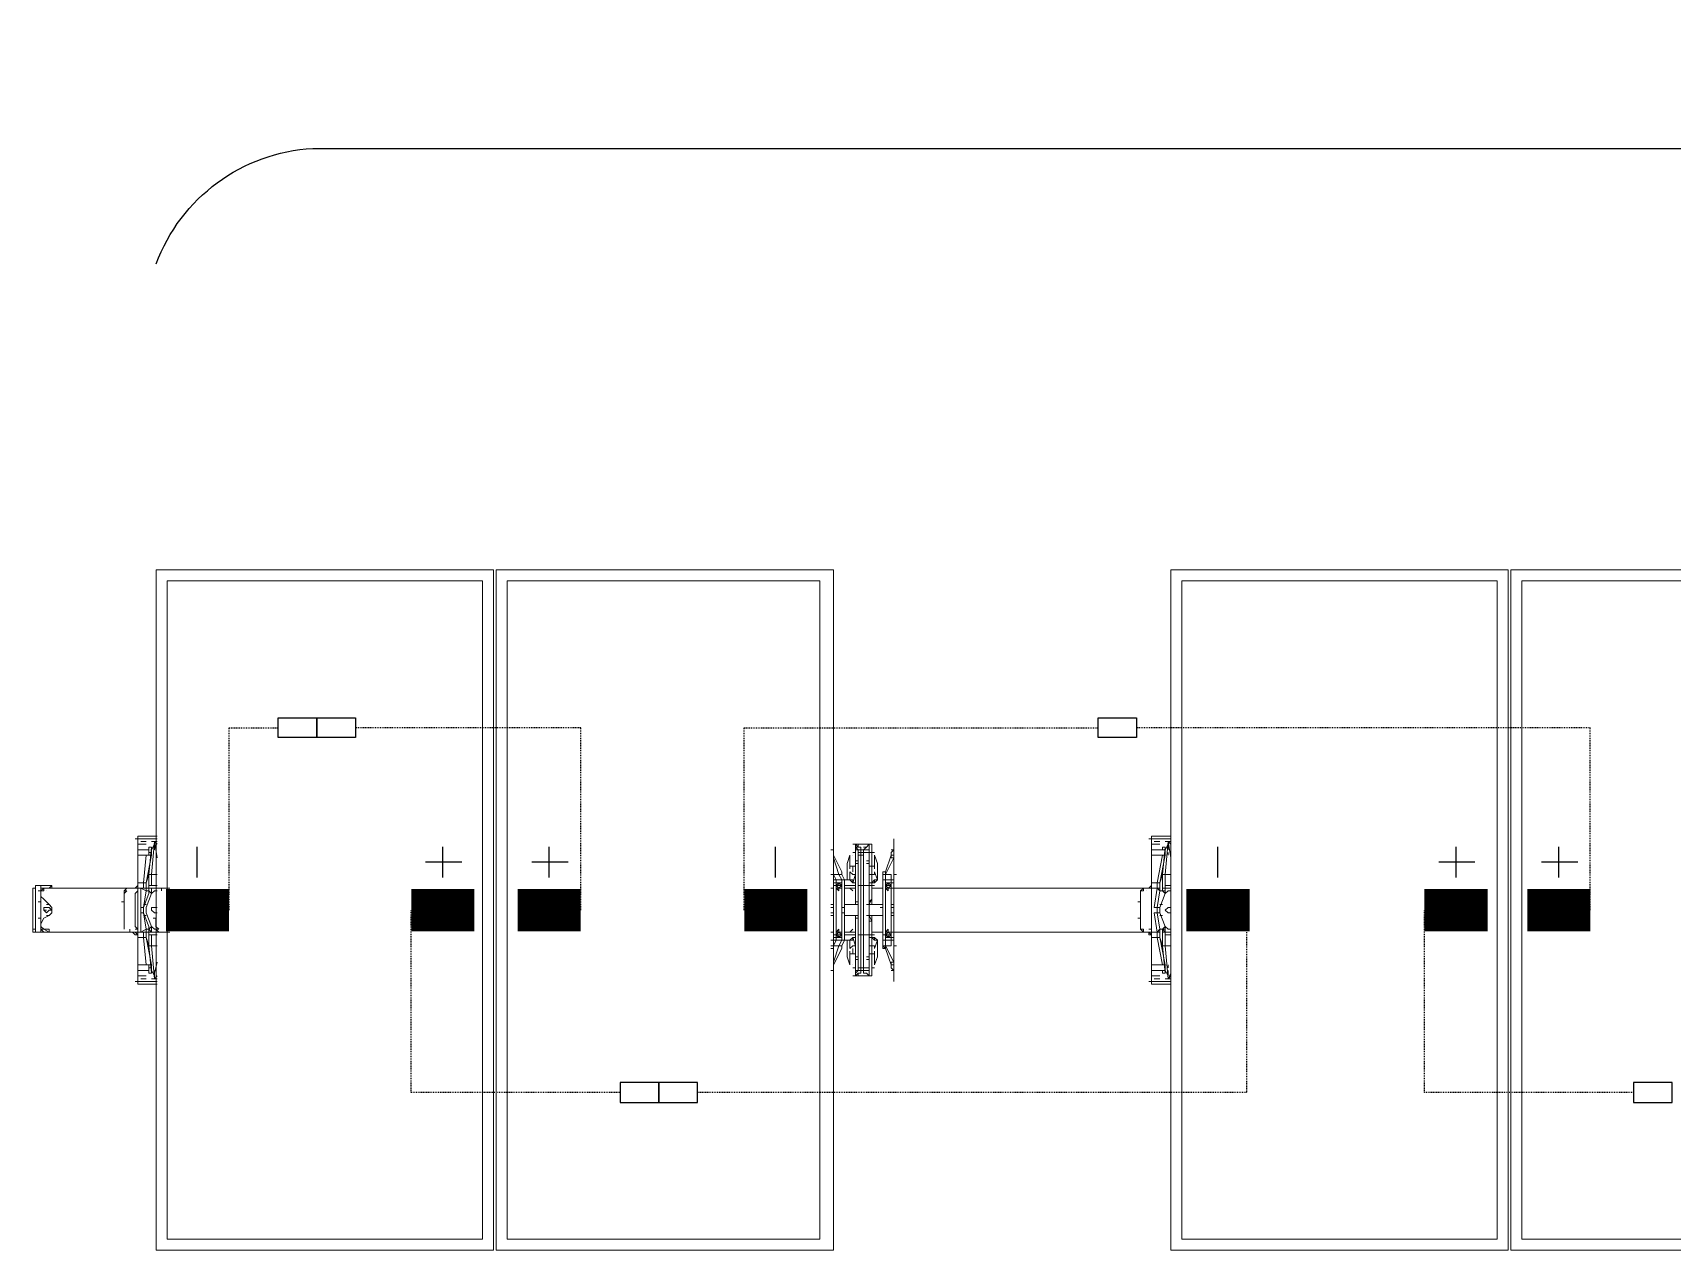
# Model space of a CAD drawing. Header units: feet. Extents: x -9903 to 12307, y -41 to 4121.
# Drawn here: x 4397.1 to 4590.7, y 2549.6 to 2693.3 of the extents above; entities that cross this region are included whole.
import ezdxf

# ---------------------------------------------------------------- set-up
doc = ezdxf.new("R2010")
doc.units = ezdxf.units.FT
doc.header["$MEASUREMENT"] = 0
doc.linetypes.add('HIDDEN', pattern=[0.375, 0.25, -0.125])
for name, color, linetype in [('E-HARN-COMP', 8, 'Continuous'), ('E-TRNK-CABL-NEG', 6, 'HIDDEN'), ('E-TRUNK-CABLE-POS', 6, 'HIDDEN'), ('G-ANNO-TEXT', 1, 'Continuous'), ('Polarity-Text', 7, 'Continuous')]:
    doc.layers.add(name, color=color, linetype=linetype)

# ---------------------------------------------------------------- blocks, each defined once
blk = doc.blocks.new('A$Ccdbb2b2c')
at = {"lineweight": 5}
for points in [[(11.99785, 0.41332), (12.20284, 0.41332), (12.20284, 0), (12.40783, 0), (12.40783, 0.41332), (12.20284, 0.41332), (12.20284, 0), (11.99785, 0)], [(12.61449, 0.41332), (12.61449, 0), (12.4095, 0), (12.4095, 0.41332)], [(13.02447, 0.41332), (13.02447, 0), (12.81948, 0), (12.81948, 0.41332)], [(13.23113, 0.41332), (13.23113, 0), (13.02614, 0), (13.02614, 0.41332)], [(12.40116, 0.40665), (12.21117, 0.40665), (12.21117, 0.00667), (12.40116, 0.00667)], [(12.41616, 0.40665), (12.41616, 0.00667), (12.60782, 0.00667), (12.60782, 0.40665)], [(12.82781, 0.40665), (12.82781, 0.00667), (13.0178, 0.00667), (13.0178, 0.40665)], [(13.0328, 0.40665), (13.0328, 0.00667), (13.22446, 0.00667), (13.22446, 0.40665)], [(12.78781, 0.22832), (12.78281, 0.23832), (12.78448, 0.23832), (12.78448, 0.23999), (12.78781, 0.22999)], [(12.79615, 0.23499), (12.79615, 0.24332)], [(12.80115, 0.24332), (12.79948, 0.24332)], [(12.80615, 0.24166), (12.80781, 0.24166)], [(12.80781, 0.22999), (12.80781, 0.23332), (12.80615, 0.23332), (12.80615, 0.24166), (12.80781, 0.24166), (12.80615, 0.24166), (12.80615, 0.23332), (12.80948, 0.23332), (12.80948, 0.23999), (12.80948, 0.23332), (12.80615, 0.23332), (12.80781, 0.23332)], [(12.80948, 0.23999), (12.81115, 0.23499), (12.81115, 0.22499), (12.80948, 0.22499), (12.80948, 0.22666), (12.80948, 0.22499), (12.81115, 0.22499), (12.81115, 0.23499)], [(12.82114, 0.24332), (12.81948, 0.24332)], [(12.78281, 0.22832), (12.78115, 0.22832), (12.78281, 0.22832), (12.78281, 0.22999)], [(12.78781, 0.22499), (12.78948, 0.22499), (12.78948, 0.22832), (12.78948, 0.22999), (12.78781, 0.22999), (12.78948, 0.22999), (12.78948, 0.22832), (12.78781, 0.22832), (12.78781, 0.22499), (12.78448, 0.22499), (12.78448, 0.22832), (12.78781, 0.22832), (12.78448, 0.22832), (12.78448, 0.22499), (12.78281, 0.22499), (12.78281, 0.22332), (12.78281, 0.18999), (12.78448, 0.18999), (12.78448, 0.18833), (12.78448, 0.18499), (12.78781, 0.18499), (12.78281, 0.17499), (12.78448, 0.17499), (12.78448, 0.17333), (12.78781, 0.18333), (12.78781, 0.18499), (12.78448, 0.18499), (12.78448, 0.18833), (12.78281, 0.18833), (12.78281, 0.18666), (12.78281, 0.18833), (12.78781, 0.18833), (12.78781, 0.18499), (12.78281, 0.17499), (12.78448, 0.17499), (12.78448, 0.17333), (12.78781, 0.18333), (12.78781, 0.18499), (12.78781, 0.18833), (12.78448, 0.18833), (12.78448, 0.18999), (12.78281, 0.18999), (12.78281, 0.18833), (12.78281, 0.18999), (12.78281, 0.22332), (12.78448, 0.22332), (12.78448, 0.22166), (12.78615, 0.22166), (12.78781, 0.22166), (12.78615, 0.22166), (12.78781, 0.22166), (12.78615, 0.22166), (12.78781, 0.22166), (12.78615, 0.22166), (12.78781, 0.22166), (12.78615, 0.22166), (12.78615, 0.22332), (12.78781, 0.22166), (12.78781, 0.21999), (12.78781, 0.19333), (12.78781, 0.19166), (12.78615, 0.19166), (12.78781, 0.19166), (12.78781, 0.18833), (12.78948, 0.18833), (12.78948, 0.22499)], [(12.79615, 0.22832), (12.79615, 0.22332), (12.79781, 0.22332), (12.79615, 0.22332), (12.79448, 0.22499), (12.79615, 0.22332), (12.79615, 0.22499), (12.79615, 0.22332), (12.79448, 0.22332), (12.79448, 0.22499), (12.79281, 0.22499), (12.79448, 0.22332), (12.79281, 0.22499), (12.79281, 0.23499), (12.79281, 0.22499), (12.79448, 0.22332), (12.79281, 0.22499), (12.79448, 0.22999), (12.79448, 0.22832), (12.79615, 0.22832), (12.79781, 0.22832), (12.79615, 0.22832), (12.79448, 0.22832), (12.79448, 0.22999), (12.79281, 0.22499), (12.79448, 0.22499), (12.79448, 0.22332), (12.79615, 0.22332)], [(12.79448, 0.23332), (12.79448, 0.23166)], [(12.79948, 0.23499), (12.79781, 0.23499)], [(12.80948, 0.22999), (12.80948, 0.22499), (12.80781, 0.22499), (12.80781, 0.22332), (12.80615, 0.22832), (12.80781, 0.22832)], [(12.80781, 0.22832), (12.80615, 0.22832), (12.80781, 0.22332), (12.80781, 0.22499), (12.80948, 0.22499), (12.80948, 0.22999), (12.80781, 0.22832), (12.80615, 0.22832)], [(12.80948, 0.23166), (12.80948, 0.23332)], [(12.81115, 0.22499), (12.81115, 0.23499)], [(12.82114, 0.22832), (12.81948, 0.22832), (12.81948, 0.22999), (12.81948, 0.22832)], [(12.62615, 0.21999), (12.62949, 0.21999), (12.62782, 0.21999), (12.62615, 0.22166), (12.62782, 0.21999)], [(12.63115, 0.21999), (12.62782, 0.21999), (12.62949, 0.21999)], [(12.78615, 0.22332), (12.78448, 0.22166), (12.78615, 0.21999), (12.78781, 0.22166)], [(12.78615, 0.22332), (12.78448, 0.22332), (12.78448, 0.22166), (12.78448, 0.21999), (12.78615, 0.21999), (12.78781, 0.21999), (12.78781, 0.22166), (12.78781, 0.22332)], [(12.78615, 0.22332), (12.78448, 0.22166), (12.78615, 0.21999), (12.78781, 0.22166)], [(12.78615, 0.22332), (12.78448, 0.22332), (12.78448, 0.22166), (12.78448, 0.21999), (12.78615, 0.21999), (12.78781, 0.21999), (12.78781, 0.22166), (12.78781, 0.22332)], [(12.78615, 0.21999), (12.78448, 0.21999), (12.78448, 0.22166), (12.78448, 0.21999), (12.78615, 0.21999), (12.78615, 0.21832), (12.78781, 0.21999), (12.78615, 0.21832)], [(12.78781, 0.22166), (12.78615, 0.22166)], [(12.79615, 0.21999), (12.78948, 0.21999)], [(12.79615, 0.22166), (12.79448, 0.22166)], [(12.79615, 0.22166), (12.79448, 0.22166)], [(12.80615, 0.22332), (12.80781, 0.22332), (12.80948, 0.22499), (12.80781, 0.22332)], [(12.80948, 0.22166), (12.80781, 0.22166), (12.80615, 0.22166), (12.81281, 0.22166)], [(12.80948, 0.22166), (12.80781, 0.22166), (12.80615, 0.22166), (12.81281, 0.22166)], [(12.81281, 0.21999), (12.80615, 0.21999)], [(12.80948, 0.22499), (12.80781, 0.22332), (12.80781, 0.22499), (12.80781, 0.22332), (12.80948, 0.22499), (12.80781, 0.22332)], [(12.80781, 0.21832), (12.80948, 0.21999)], [(12.81615, 0.22332), (12.81448, 0.22166), (12.81615, 0.21999), (12.81781, 0.22166)], [(12.81615, 0.22332), (12.81448, 0.22166), (12.81615, 0.21999), (12.81781, 0.22166)], [(12.81615, 0.21999), (12.81781, 0.21999), (12.81781, 0.22166), (12.81781, 0.22332), (12.81615, 0.22332), (12.81448, 0.22332), (12.81448, 0.22166), (12.81448, 0.21999)], [(12.81448, 0.21999), (12.81448, 0.19333)], [(12.81781, 0.22332), (12.81781, 0.22166), (12.81781, 0.21999), (12.81615, 0.21832), (12.81615, 0.21999), (12.81615, 0.21832), (12.81781, 0.21999), (12.81781, 0.19333), (12.81781, 0.19166), (12.81615, 0.18999), (12.81615, 0.19166), (12.81781, 0.19166), (12.81781, 0.18999), (12.81948, 0.18999), (12.81948, 0.22332)], [(12.81781, 0.22166), (12.81615, 0.22166)], [(12.81781, 0.22166), (12.81615, 0.22166)], [(12.81948, 0.22332), (12.81948, 0.22499)], [(12.82114, 0.21999), (12.81948, 0.21999)], [(13.23887, 0.22332), (13.2372, 0.22332), (13.2372, 0.21999), (13.23887, 0.21999)], [(13.30113, 0.21832), (13.29946, 0.21832), (13.29946, 0.21999), (13.29946, 0.21832)], [(12.62115, 0.21832), (12.61949, 0.21832)], [(12.78448, 0.20999), (12.78281, 0.20999)], [(12.79948, 0.20999), (12.79781, 0.20999), (12.79781, 0.21166), (12.79781, 0.20999), (12.79948, 0.20999), (12.79781, 0.20999), (12.79948, 0.20999), (12.79781, 0.20999), (12.79948, 0.20999), (12.79781, 0.20999), (12.79948, 0.20999), (12.79781, 0.20999), (12.79948, 0.20999), (12.79781, 0.20999)], [(12.80615, 0.20999), (12.80448, 0.20999)], [(12.80781, 0.20999), (12.80615, 0.20999)], [(12.80781, 0.20999), (12.80615, 0.20999)], [(12.82114, 0.20999), (12.81948, 0.20999)], [(13.2372, 0.21832), (13.23553, 0.21832)], [(12.62449, 0.20499), (12.62282, 0.19333), (12.62115, 0.19499), (12.62282, 0.20499)], [(12.78448, 0.20832), (12.78281, 0.20832)], [(12.78448, 0.20499), (12.78281, 0.20499)], [(12.78448, 0.20333), (12.78281, 0.20333)], [(12.79615, 0.19999), (12.79781, 0.19999), (12.79781, 0.20166), (12.79781, 0.19999), (12.79615, 0.19999), (12.79781, 0.20333), (12.78948, 0.20333), (12.79781, 0.20333)], [(12.79615, 0.19999), (12.79615, 0.20333), (12.79781, 0.20333), (12.79615, 0.20333), (12.79615, 0.19999), (12.79615, 0.17833), (12.79615, 0.16999), (12.79615, 0.17833)], [(12.79948, 0.20333), (12.79781, 0.20333), (12.79948, 0.20333), (12.79781, 0.20333), (12.79948, 0.20333), (12.79781, 0.20333), (12.79948, 0.20333), (12.79781, 0.20333), (12.79781, 0.17666), (12.79948, 0.17666), (12.79781, 0.17666), (12.79781, 0.20166), (12.79781, 0.20333)], [(12.79948, 0.20333), (12.79781, 0.20333)], [(12.79948, 0.20333), (12.79781, 0.20333)], [(12.80615, 0.19999), (12.80615, 0.20333)], [(12.82114, 0.20832), (12.81948, 0.20832)], [(12.82114, 0.20499), (12.81948, 0.20499)], [(12.82114, 0.20333), (12.81948, 0.20333)], [(13.24053, 0.20499), (13.24053, 0.19333), (13.2372, 0.19499), (13.23887, 0.20499)], [(13.29946, 0.20666), (13.29946, 0.20832), (13.29613, 0.20832), (13.29446, 0.20666), (13.29613, 0.20666), (13.29779, 0.20499)], [(13.29946, 0.20666), (13.29779, 0.20666)], [(12.62949, 0.19333), (12.62615, 0.19333), (12.62782, 0.19333), (12.62949, 0.19333), (12.62782, 0.19333)], [(12.78615, 0.19333), (12.78448, 0.19333), (12.78448, 0.19166), (12.78448, 0.18999), (12.78615, 0.18999), (12.78781, 0.18999), (12.78781, 0.19166), (12.78781, 0.19333)], [(12.78615, 0.19333), (12.78448, 0.19166), (12.78615, 0.18999), (12.78781, 0.19166)], [(12.78615, 0.19333), (12.78448, 0.19166), (12.78615, 0.18999), (12.78781, 0.19166)], [(12.78615, 0.19333), (12.78448, 0.19333), (12.78448, 0.19166), (12.78448, 0.18999), (12.78615, 0.18999), (12.78781, 0.18999), (12.78781, 0.19166), (12.78781, 0.19333)], [(12.78781, 0.19166), (12.78615, 0.19166)], [(12.78781, 0.19166), (12.78615, 0.19166)], [(12.78948, 0.19333), (12.79615, 0.19333)], [(12.79448, 0.18333), (12.79281, 0.18833), (12.79448, 0.18833), (12.79448, 0.18999), (12.79615, 0.18999), (12.79615, 0.18499), (12.79448, 0.18499)], [(12.79781, 0.18499), (12.79615, 0.18499), (12.79615, 0.18999), (12.79448, 0.18999), (12.79448, 0.18833), (12.79281, 0.18833), (12.79448, 0.18333), (12.79448, 0.18499), (12.79615, 0.18499)], [(12.79615, 0.19166), (12.79448, 0.19166)], [(12.79448, 0.18833), (12.79615, 0.18999), (12.79615, 0.18833), (12.79615, 0.18999)], [(12.79781, 0.19166), (12.79615, 0.19166)], [(12.79781, 0.18999), (12.79615, 0.18999)], [(12.80115, 0.17166), (12.80115, 0.19166), (12.79781, 0.19166), (12.79781, 0.17166)], [(12.80615, 0.19333), (12.81281, 0.19333)], [(12.80948, 0.19166), (12.81281, 0.19166), (12.80615, 0.19166), (12.80781, 0.19166)], [(12.80615, 0.19166), (12.80781, 0.19166), (12.80948, 0.19166), (12.81281, 0.19166)], [(12.80948, 0.18333), (12.80781, 0.18499), (12.80615, 0.18499), (12.80781, 0.18999), (12.80615, 0.18999), (12.80781, 0.18999), (12.80615, 0.18499), (12.80781, 0.18499), (12.80615, 0.18499), (12.80781, 0.18499), (12.80948, 0.18333), (12.80948, 0.18833), (12.80781, 0.18833), (12.80781, 0.18999), (12.80948, 0.18833), (12.80781, 0.18999), (12.80781, 0.18833), (12.80948, 0.18833), (12.80781, 0.18999), (12.80948, 0.18833), (12.80781, 0.18999), (12.80948, 0.18833)], [(12.80948, 0.19333), (12.80781, 0.19499)], [(12.80948, 0.19166), (12.80781, 0.19166)], [(12.80781, 0.18833), (12.80781, 0.18999)], [(12.81615, 0.19333), (12.81615, 0.19499), (12.81781, 0.19333), (12.81615, 0.19499), (12.81615, 0.19333), (12.81448, 0.19333), (12.81448, 0.19166), (12.81448, 0.19333)], [(12.81615, 0.19333), (12.81448, 0.19166), (12.81615, 0.18999), (12.81781, 0.19166)], [(12.81615, 0.18999), (12.81781, 0.18999), (12.81781, 0.19166), (12.81781, 0.19333), (12.81615, 0.19333), (12.81448, 0.19333), (12.81448, 0.19166), (12.81448, 0.18999)], [(12.81615, 0.18999), (12.81781, 0.18999), (12.81781, 0.19166), (12.81781, 0.19333), (12.81615, 0.19333), (12.81448, 0.19333), (12.81448, 0.19166), (12.81448, 0.18999)], [(12.81615, 0.19333), (12.81448, 0.19166), (12.81615, 0.18999), (12.81781, 0.19166)], [(12.81781, 0.19166), (12.81615, 0.19166)], [(12.82114, 0.19333), (12.81948, 0.19333)], [(12.81948, 0.18833), (12.81948, 0.18999), (12.81948, 0.18833), (12.82114, 0.18833)], [(12.78115, 0.18499), (12.78281, 0.18499), (12.78281, 0.18333), (12.78281, 0.18499)], [(12.79448, 0.18166), (12.79448, 0.17999), (12.79448, 0.17333), (12.79281, 0.17833), (12.79281, 0.18833), (12.79281, 0.18666), (12.79281, 0.18833), (12.79281, 0.17833), (12.79448, 0.17333), (12.79448, 0.17999), (12.79615, 0.17999), (12.79615, 0.18333), (12.79615, 0.17999), (12.79615, 0.17166), (12.79448, 0.17166), (12.79615, 0.17166), (12.79615, 0.17999), (12.79448, 0.17999)], [(12.79781, 0.17999), (12.79615, 0.17999)], [(12.80948, 0.17333), (12.81115, 0.17833), (12.81115, 0.18833), (12.81281, 0.18833), (12.81115, 0.18833), (12.81115, 0.17833), (12.80948, 0.17333), (12.80948, 0.17999), (12.80615, 0.17999), (12.80781, 0.17999), (12.80781, 0.18333), (12.80781, 0.17999), (12.80615, 0.17999), (12.80948, 0.17999), (12.80948, 0.18166), (12.80948, 0.17999)], [(12.80615, 0.17999), (12.80615, 0.17166), (12.80781, 0.17166), (12.80615, 0.17166)], [(12.80948, 0.18666), (12.80948, 0.18833), (12.81115, 0.18833), (12.81115, 0.17833), (12.81115, 0.18833), (12.80948, 0.18833)], [(12.79615, 0.16999), (12.79615, 0.17833)], [(12.79781, 0.16833), (12.79781, 0.16666), (12.79615, 0.16666), (12.79615, 0.16833), (12.79615, 0.16999), (12.79615, 0.16833), (12.79615, 0.16666), (12.79781, 0.16666), (12.79781, 0.16833), (12.79781, 0.17166)], [(12.79948, 0.17833), (12.79781, 0.17833)], [(12.80615, 0.16999), (12.80448, 0.16999)], [(12.80115, 0.16833), (12.79948, 0.16833)], [(12.80115, 0.16833), (12.79948, 0.16833)], [(12.80281, 0.16833), (12.80448, 0.16833)]]:
    blk.add_lwpolyline(points, close=True, dxfattribs=at)
for points in [[(12.61449, 0.24999), (12.62615, 0.24999), (12.62615, 0.25166), (12.61449, 0.25166)], [(12.61949, 0.24332), (12.61782, 0.24332), (12.61782, 0.24166), (12.61782, 0.24499), (12.61949, 0.24499), (12.61949, 0.24332), (12.62615, 0.24332), (12.62615, 0.24999), (12.62782, 0.24999)], [(12.78281, 0.24999), (12.78281, 0.24332), (12.78448, 0.24332), (12.78281, 0.24332), (12.78448, 0.24166), (12.78448, 0.23999), (12.78281, 0.23999), (12.78448, 0.23999), (12.78448, 0.24166), (12.78281, 0.24332), (12.78281, 0.24999), (12.78281, 0.16333), (12.78281, 0.16999), (12.78448, 0.17166), (12.78448, 0.17333), (12.78281, 0.17333), (12.78448, 0.17333), (12.78448, 0.17166), (12.78281, 0.16999), (12.78448, 0.16999), (12.78281, 0.16999), (12.78281, 0.16333)], [(12.81781, 0.22166), (12.81781, 0.22332), (12.81781, 0.22499), (12.81448, 0.22499), (12.81615, 0.22832), (12.81948, 0.22832), (12.81781, 0.22499), (12.81948, 0.22499), (12.81948, 0.22666), (12.81948, 0.22499), (12.81781, 0.22499), (12.81948, 0.22832), (12.81615, 0.22832), (12.81948, 0.23832), (12.81948, 0.23999), (12.81948, 0.24166), (12.81948, 0.24332), (12.81948, 0.24999), (12.81948, 0.24166), (12.81948, 0.23999), (12.81448, 0.22999), (12.81448, 0.22832), (12.81615, 0.22832), (12.81448, 0.22832), (12.81448, 0.22999), (12.81948, 0.23999), (12.81948, 0.23832), (12.81615, 0.22832), (12.81448, 0.22832), (12.81448, 0.22999), (12.81448, 0.22832), (12.81281, 0.22499), (12.81448, 0.22499), (12.81448, 0.22166), (12.81448, 0.22499), (12.81281, 0.22499), (12.81281, 0.18833), (12.81448, 0.18833), (12.81281, 0.18833), (12.81448, 0.18499), (12.81281, 0.18833), (12.81448, 0.18833), (12.81281, 0.18833), (12.81281, 0.22499), (12.81115, 0.22499), (12.81281, 0.22499), (12.81448, 0.22499), (12.81281, 0.22499), (12.81448, 0.22832), (12.81615, 0.22832), (12.81448, 0.22499), (12.81781, 0.22499), (12.81781, 0.22332), (12.81948, 0.22332), (12.81948, 0.18999), (12.81781, 0.18999), (12.81781, 0.18833), (12.81948, 0.18833), (12.81948, 0.18666), (12.81948, 0.18833), (12.81781, 0.18833), (12.81781, 0.18999), (12.81781, 0.19166), (12.81948, 0.19166), (12.81781, 0.19166), (12.81781, 0.19333), (12.81781, 0.21999), (12.81781, 0.22166), (12.81948, 0.22166)], [(12.81948, 0.16333), (12.81948, 0.16999), (12.82114, 0.16999), (12.81948, 0.16999), (12.81948, 0.17166), (12.81948, 0.17333), (12.81948, 0.17499), (12.81615, 0.18499), (12.81948, 0.18499), (12.81781, 0.18833), (12.81448, 0.18833), (12.81615, 0.18499), (12.81448, 0.18499), (12.81448, 0.18333), (12.81948, 0.17333), (12.81448, 0.18333), (12.81448, 0.18499), (12.81615, 0.18499), (12.81448, 0.18499), (12.81448, 0.18333), (12.81448, 0.18499), (12.81615, 0.18499), (12.81448, 0.18833), (12.81781, 0.18833), (12.81948, 0.18499), (12.81615, 0.18499), (12.81948, 0.17499), (12.81948, 0.17333), (12.81948, 0.17166), (12.81948, 0.16999), (12.81948, 0.16333), (12.81948, 0.24999)], [(13.23053, 0.24999), (13.2422, 0.24999), (13.2422, 0.25166), (13.23053, 0.25166)], [(13.23553, 0.23999), (13.23553, 0.24332), (13.23553, 0.24166), (13.23387, 0.24166), (13.23387, 0.24499), (13.23553, 0.24499), (13.23553, 0.24332), (13.2422, 0.24332), (13.2422, 0.24999), (13.24387, 0.24999)], [(12.61449, 0.24666), (12.61615, 0.24832), (12.61782, 0.24832)], [(12.61449, 0.24832), (12.61615, 0.24832), (12.61782, 0.22832), (12.61949, 0.22832), (12.61782, 0.24499)], [(12.61449, 0.23832), (12.61615, 0.24832)], [(12.62615, 0.24332), (12.62615, 0.23999), (12.61949, 0.23999), (12.61782, 0.23999), (12.61782, 0.24332), (12.61615, 0.24666), (12.61615, 0.24332)], [(12.61615, 0.23999), (12.61615, 0.24166)], [(12.61782, 0.23999), (12.62115, 0.22332), (12.62282, 0.22332), (12.61949, 0.23999)], [(12.62615, 0.23999), (12.62615, 0.22332), (12.62282, 0.22332), (12.62282, 0.21999), (12.62115, 0.21999), (12.62115, 0.22332), (12.62282, 0.22332), (12.62115, 0.22332), (12.61949, 0.22832), (12.61949, 0.21832), (12.62115, 0.21832), (12.62282, 0.20832), (12.62115, 0.20832), (12.62115, 0.20499), (12.62282, 0.20499), (12.62282, 0.20832), (12.62449, 0.20832), (12.62282, 0.21999)], [(12.62449, 0.24832), (12.62115, 0.24832)], [(12.62282, 0.24666), (12.62115, 0.24666), (12.62449, 0.24666), (12.62615, 0.24666)], [(12.78281, 0.23832), (12.78448, 0.23832), (12.78448, 0.23999), (12.78781, 0.22999), (12.78781, 0.22832), (12.78781, 0.22499), (12.78448, 0.22499), (12.78281, 0.22499), (12.78281, 0.22666), (12.78281, 0.22499), (12.78281, 0.22332), (12.78448, 0.22332), (12.78448, 0.22499), (12.78448, 0.22332)], [(12.78448, 0.24332), (12.78448, 0.24332)], [(12.78448, 0.24332), (12.78448, 0.24332)], [(12.78448, 0.23999), (12.78448, 0.23999)], [(12.78448, 0.23999), (12.78448, 0.23999)], [(12.79781, 0.20999), (12.79615, 0.20999), (12.79781, 0.20999), (12.79948, 0.20999), (12.79781, 0.20999), (12.79615, 0.20999), (12.79615, 0.21332), (12.79781, 0.20999), (12.78948, 0.20999), (12.79781, 0.20999), (12.79615, 0.21332), (12.79615, 0.23499), (12.79615, 0.24332), (12.79615, 0.23499), (12.79615, 0.21332), (12.79781, 0.21166), (12.79781, 0.23666), (12.79948, 0.23666), (12.79781, 0.23666), (12.79781, 0.21166), (12.79615, 0.21332), (12.79615, 0.20999)], [(12.79781, 0.24332), (12.79948, 0.24332), (12.80115, 0.24332), (12.79948, 0.24332), (12.79781, 0.24332), (12.79948, 0.24332), (12.79781, 0.24332), (12.79948, 0.24332), (12.79781, 0.24332), (12.79781, 0.24166), (12.79615, 0.24166), (12.79448, 0.24166), (12.79615, 0.24166), (12.79615, 0.23332), (12.79448, 0.23332), (12.79448, 0.23999), (12.79281, 0.23499), (12.79281, 0.22499), (12.79281, 0.22666), (12.79281, 0.22499), (12.79281, 0.23499), (12.79448, 0.23999), (12.79448, 0.23332), (12.79615, 0.23332), (12.79781, 0.23332), (12.79615, 0.23332), (12.79615, 0.22999), (12.79615, 0.23332), (12.79615, 0.24166), (12.79781, 0.24166), (12.79781, 0.24499), (12.79781, 0.24666), (12.79615, 0.24666), (12.79615, 0.24499), (12.79615, 0.24332), (12.79615, 0.24499), (12.79615, 0.24666), (12.79781, 0.24666), (12.79781, 0.24499), (12.79781, 0.24332), (12.79781, 0.24499), (12.79781, 0.24666), (12.80448, 0.24666), (12.80448, 0.24499), (12.80281, 0.24499), (12.80448, 0.24499), (12.80281, 0.24499), (12.80281, 0.24332), (12.80448, 0.24332), (12.80615, 0.24332), (12.80448, 0.24332), (12.80615, 0.24332), (12.80615, 0.23499), (12.80615, 0.21332), (12.80615, 0.20999), (12.80615, 0.21332), (12.80615, 0.21166), (12.80448, 0.21166), (12.80448, 0.20999), (12.81281, 0.20999), (12.80448, 0.20999), (12.80615, 0.20999), (12.80781, 0.20999), (12.80615, 0.20999), (12.80615, 0.21332), (12.80615, 0.21166), (12.80448, 0.21166), (12.80448, 0.23666), (12.80615, 0.23666), (12.80448, 0.23666), (12.80448, 0.20999), (12.80615, 0.20999), (12.80781, 0.20999), (12.80615, 0.20999), (12.80781, 0.20999), (12.80615, 0.20999), (12.80615, 0.21332), (12.80615, 0.23499), (12.80448, 0.23499), (12.80615, 0.23499), (12.80615, 0.24332), (12.80448, 0.24332), (12.80281, 0.24332), (12.80115, 0.24332), (12.79948, 0.24499), (12.80115, 0.24499), (12.79948, 0.24499), (12.80115, 0.24332), (12.80115, 0.24166), (12.80281, 0.24166), (12.80281, 0.22166), (12.80115, 0.22166), (12.80115, 0.19166), (12.80281, 0.19166), (12.80115, 0.19166), (12.79781, 0.19166), (12.79781, 0.22166), (12.79615, 0.22166), (12.79781, 0.22166), (12.79615, 0.22166), (12.79781, 0.22166), (12.79615, 0.22166), (12.79781, 0.22166), (12.79781, 0.24166), (12.80115, 0.24166), (12.80115, 0.22166)], [(12.80615, 0.24332), (12.80448, 0.24332), (12.80615, 0.24332), (12.80615, 0.24499), (12.80448, 0.24499), (12.80615, 0.24666), (12.80448, 0.24666), (12.79781, 0.24666), (12.79948, 0.24666)], [(12.80615, 0.24332), (12.80615, 0.24499), (12.80615, 0.24332), (12.80448, 0.24332), (12.80281, 0.24332), (12.80281, 0.24166), (12.80281, 0.22166), (12.80115, 0.22166), (12.80115, 0.23999), (12.80115, 0.24332), (12.80281, 0.24332), (12.80448, 0.24332), (12.80281, 0.24332), (12.80115, 0.24332), (12.80281, 0.24332), (12.80448, 0.24332), (12.80615, 0.24332), (12.80448, 0.24332), (12.80615, 0.24332), (12.80615, 0.23499), (12.80615, 0.24332), (12.80615, 0.24499), (12.80615, 0.24666), (12.80448, 0.24499), (12.80281, 0.24499), (12.80281, 0.24166), (12.80115, 0.24166), (12.80115, 0.24332), (12.79948, 0.24499), (12.80115, 0.24499), (12.79948, 0.24499), (12.79781, 0.24666), (12.79948, 0.24666), (12.79781, 0.24666), (12.79948, 0.24666), (12.79781, 0.24666), (12.79948, 0.24499), (12.80115, 0.24332), (12.80281, 0.24332), (12.80115, 0.24332), (12.80281, 0.24332), (12.80281, 0.24499), (12.80448, 0.24499), (12.80281, 0.24499), (12.80448, 0.24499), (12.80448, 0.24666), (12.80615, 0.24666), (12.80448, 0.24499), (12.80615, 0.24499), (12.80448, 0.24332), (12.80448, 0.24166), (12.80448, 0.24332), (12.80615, 0.24499), (12.80615, 0.24666), (12.80781, 0.24666), (12.80615, 0.24666), (12.80448, 0.24499), (12.80281, 0.24499), (12.80281, 0.24332)], [(12.79781, 0.24666), (12.79781, 0.24666)], [(12.79781, 0.24666), (12.79781, 0.24499), (12.79781, 0.24332), (12.79948, 0.24332)], [(12.79781, 0.24666), (12.79781, 0.24666)], [(12.80115, 0.24332), (12.80115, 0.23999), (12.80281, 0.23999), (12.80115, 0.23999), (12.80115, 0.22166), (12.79781, 0.22166), (12.79781, 0.24166), (12.80115, 0.24166), (12.80115, 0.22166), (12.80281, 0.22166), (12.80448, 0.22166), (12.80448, 0.19166), (12.80448, 0.17166), (12.80281, 0.17166), (12.80281, 0.19166), (12.80281, 0.17166), (12.80448, 0.17166), (12.80448, 0.19166), (12.80281, 0.19166), (12.80281, 0.22166)], [(12.79948, 0.24499), (12.80115, 0.24499)], [(12.79948, 0.24499), (12.80115, 0.24499)], [(12.80448, 0.22166), (12.80448, 0.24166), (12.80281, 0.24166)], [(12.80448, 0.22166), (12.80448, 0.24166), (12.80281, 0.24166)], [(12.80281, 0.23999), (12.80448, 0.23999)], [(12.80281, 0.23999), (12.80448, 0.23999)], [(12.80448, 0.24666), (12.80448, 0.24666)], [(12.80448, 0.24666), (12.80448, 0.24666)], [(12.80781, 0.23999), (12.80781, 0.23999)], [(12.80781, 0.23999), (12.80781, 0.23999)], [(12.81948, 0.24332), (12.81948, 0.24332)], [(12.81948, 0.23999), (12.81948, 0.23999)], [(12.81948, 0.23999), (12.81948, 0.23999)], [(13.23053, 0.24666), (13.2322, 0.24832), (13.23387, 0.24832)], [(13.23053, 0.24832), (13.2322, 0.24832), (13.23387, 0.22832), (13.23553, 0.22832), (13.23387, 0.24499)], [(13.23053, 0.23832), (13.2322, 0.24832)], [(13.23387, 0.24332), (13.2322, 0.24666), (13.2322, 0.24332)], [(13.23387, 0.24166), (13.23387, 0.23999), (13.2372, 0.23999), (13.2422, 0.23999), (13.2422, 0.24332)], [(13.23387, 0.23999), (13.2372, 0.22332), (13.23887, 0.22332), (13.2372, 0.23999)], [(13.2422, 0.23999), (13.2422, 0.22332), (13.23887, 0.22332), (13.2372, 0.22332), (13.23553, 0.22832), (13.23553, 0.21832), (13.2372, 0.21832), (13.23887, 0.20832), (13.24053, 0.20832)], [(13.24053, 0.24832), (13.2372, 0.24832)], [(13.23887, 0.24666), (13.2372, 0.24666), (13.24053, 0.24666), (13.2422, 0.24666)], [(12.78615, 0.19166), (12.78448, 0.19166), (12.78448, 0.19333), (12.78615, 0.19333), (12.78615, 0.19499), (12.78781, 0.19333), (12.78781, 0.21999), (12.78781, 0.22166), (12.78615, 0.22332), (12.78615, 0.22166), (12.78781, 0.22166), (12.78781, 0.22499), (12.78948, 0.22499), (12.78948, 0.22832), (12.78781, 0.22832), (12.78281, 0.23832)], [(12.79448, 0.23499), (12.79448, 0.23499)], [(12.79448, 0.23499), (12.79448, 0.23499)], [(12.80948, 0.23499), (12.80948, 0.23499)], [(12.80948, 0.23499), (12.80948, 0.23499)], [(12.61449, 0.22832), (12.61782, 0.22832), (12.61782, 0.21832), (12.61949, 0.21832), (12.61782, 0.21666), (12.62115, 0.20832), (12.62115, 0.20499), (12.61782, 0.19666), (12.61949, 0.19499), (12.62115, 0.19499)], [(12.61782, 0.22166), (12.61449, 0.22166)], [(12.61449, 0.21999), (12.61782, 0.21999), (12.61949, 0.21999)], [(12.61782, 0.21999), (12.61782, 0.21666)], [(12.62115, 0.21999), (12.62115, 0.21832), (12.62282, 0.21999), (12.62615, 0.21999), (12.62615, 0.22332)], [(12.62782, 0.19499), (12.62615, 0.19499), (12.62615, 0.21832), (12.62615, 0.21999), (12.62615, 0.22166)], [(12.78448, 0.21999), (12.78448, 0.19333), (12.78281, 0.19333), (12.63282, 0.19333), (12.62782, 0.19333), (12.62949, 0.19333), (12.63115, 0.19333), (12.62949, 0.19333), (12.62782, 0.19333), (12.62615, 0.19166), (12.62782, 0.19166), (12.62782, 0.19333), (12.63115, 0.19333)], [(12.78448, 0.19333), (12.78448, 0.21999), (12.78281, 0.21999), (12.63115, 0.21999), (12.62949, 0.21999), (12.63115, 0.21999), (12.63282, 0.21832), (12.63282, 0.21666), (12.63282, 0.21832), (12.63115, 0.21832), (12.63282, 0.21832), (12.63115, 0.21832), (12.63115, 0.21999), (12.62949, 0.21999), (12.62782, 0.21999), (12.63282, 0.21999)], [(12.62949, 0.21999), (12.62782, 0.21999)], [(12.78448, 0.22332), (12.78448, 0.22166), (12.78615, 0.22166), (12.78781, 0.22166), (12.78781, 0.22499), (12.78948, 0.22499), (12.78948, 0.18833), (12.78781, 0.18833), (12.78948, 0.18833), (12.78948, 0.18499), (12.78781, 0.18333), (12.78948, 0.18333), (12.78948, 0.18499), (12.78781, 0.18499)], [(12.78615, 0.22166), (12.78781, 0.22166)], [(12.78615, 0.22166), (12.78781, 0.22166)], [(12.78615, 0.22166), (12.78781, 0.22166)], [(12.78615, 0.22166), (12.78781, 0.22166)], [(12.78615, 0.22166), (12.78781, 0.22166)], [(12.78615, 0.22166), (12.78781, 0.22166)], [(12.78781, 0.22499), (12.78781, 0.22499)], [(12.78781, 0.22499), (12.78781, 0.22499)], [(12.78948, 0.22499), (12.78948, 0.22499)], [(12.78948, 0.22499), (12.78948, 0.22499)], [(12.79781, 0.19166), (12.79781, 0.22166), (12.80115, 0.22166), (12.80115, 0.19166), (12.80115, 0.17166), (12.80115, 0.16999), (12.79948, 0.16999), (12.79781, 0.16999), (12.79948, 0.16999), (12.80115, 0.16999)], [(12.80115, 0.19166), (12.80115, 0.22166), (12.80115, 0.19166)], [(12.80281, 0.22166), (12.80281, 0.19166), (12.80448, 0.19166)], [(12.80281, 0.22166), (12.80448, 0.22166), (12.80448, 0.19166)], [(12.80781, 0.22166), (12.80948, 0.22166)], [(12.81281, 0.22499), (12.81281, 0.22499)], [(12.81281, 0.22499), (12.81281, 0.22499)], [(12.81448, 0.22499), (12.81448, 0.22499)], [(12.81448, 0.22499), (12.81448, 0.22499)], [(12.81448, 0.22166), (12.81448, 0.21999), (12.81615, 0.21999), (12.81781, 0.21999), (12.81781, 0.22166), (12.81781, 0.22332), (12.81615, 0.22332), (12.81448, 0.22332), (12.81448, 0.22166), (12.81448, 0.21999), (12.81615, 0.21999)], [(12.81615, 0.22166), (12.81448, 0.22166)], [(12.81448, 0.22166), (12.81448, 0.21999), (12.81615, 0.21999)], [(12.81615, 0.22166), (12.81448, 0.22166)], [(12.81781, 0.22166), (12.81615, 0.22332), (12.81615, 0.22166)], [(12.81615, 0.22166), (12.81615, 0.22332), (12.81781, 0.22166)], [(12.81615, 0.22166), (12.81781, 0.22166)], [(12.81615, 0.22166), (12.81781, 0.22166)], [(12.81615, 0.22166), (12.81781, 0.22166)], [(12.81615, 0.22166), (12.81781, 0.22166)], [(12.81615, 0.22166), (12.81781, 0.22166)], [(12.81615, 0.22166), (12.81781, 0.22166)], [(12.81615, 0.22166), (12.81781, 0.22166)], [(12.81615, 0.22166), (12.81781, 0.22166)], [(12.81615, 0.22166), (12.81781, 0.22166)], [(12.81615, 0.22166), (12.81781, 0.22166)], [(12.81615, 0.22166), (12.81781, 0.22166)], [(12.81615, 0.22166), (12.81781, 0.22166)], [(12.81615, 0.22166), (12.81781, 0.22166)], [(12.81615, 0.22166), (12.81781, 0.22166)], [(13.22791, 0.21832), (13.22791, 0.21999), (13.22624, 0.21999), (13.22791, 0.21999), (13.22624, 0.21999), (13.22791, 0.21999), (13.22624, 0.21999), (13.22291, 0.21999), (13.27779, 0.21999), (13.29613, 0.21999), (13.29946, 0.21999), (13.29779, 0.21999), (13.29613, 0.21999), (13.29779, 0.21999), (13.29613, 0.21999), (13.29446, 0.21999), (13.29446, 0.22166), (13.29946, 0.22166), (13.30446, 0.22166), (13.30113, 0.22166), (13.30113, 0.21499), (13.29946, 0.21332), (13.29613, 0.20999)], [(13.23553, 0.21666), (13.23553, 0.21832), (13.23553, 0.22166), (13.23387, 0.22166), (13.23387, 0.22832), (13.23053, 0.22832)], [(13.23387, 0.22166), (13.23053, 0.22166)], [(13.23553, 0.21999), (13.23387, 0.21999), (13.23053, 0.21999)], [(13.23387, 0.21999), (13.23387, 0.21666), (13.2372, 0.20832), (13.2372, 0.20499), (13.23387, 0.19666), (13.23387, 0.19333), (13.23553, 0.19499), (13.2372, 0.19499), (13.23553, 0.19499), (13.23553, 0.19666), (13.23887, 0.20499)], [(13.2372, 0.21999), (13.2372, 0.21832), (13.24053, 0.21999), (13.23887, 0.21999), (13.2422, 0.21999), (13.2422, 0.22332)], [(13.24053, 0.20499), (13.24053, 0.20832), (13.24053, 0.21999)], [(13.24887, 0.21999), (13.24387, 0.21999), (13.2422, 0.22166), (13.24387, 0.21999), (13.24553, 0.21999), (13.24887, 0.21999), (13.25053, 0.21832), (13.25053, 0.21666), (13.24887, 0.21832), (13.25053, 0.21832), (13.24887, 0.21832)], [(13.2472, 0.21999), (13.24553, 0.21999), (13.2472, 0.21999), (13.24553, 0.21999), (13.2422, 0.21999), (13.2422, 0.22166)], [(13.2422, 0.21999), (13.2422, 0.21832), (13.2422, 0.19333)], [(13.30113, 0.21999), (13.28946, 0.21999)], [(13.30279, 0.21832), (13.30113, 0.21832), (13.29946, 0.21999), (13.29613, 0.21999), (13.29446, 0.22166), (13.29613, 0.22166)], [(13.29613, 0.21999), (13.29779, 0.21999), (13.29613, 0.21999)], [(13.29613, 0.21999), (13.29779, 0.21999)], [(13.30446, 0.19333), (13.30613, 0.19333), (13.30613, 0.21999), (13.30446, 0.21999), (13.30613, 0.21999), (13.30613, 0.19499), (13.30446, 0.19499)], [(12.61782, 0.19666), (12.61782, 0.19499), (12.61949, 0.19499), (12.61782, 0.19499), (12.61949, 0.19499), (12.61782, 0.19333), (12.61782, 0.19666), (12.62115, 0.20499), (12.62115, 0.20832), (12.61782, 0.21666), (12.61782, 0.21832), (12.61949, 0.21832), (12.61782, 0.21832), (12.61782, 0.21666), (12.61615, 0.21832), (12.61449, 0.21832)], [(12.61949, 0.21832), (12.61782, 0.21832), (12.61949, 0.21832)], [(12.61949, 0.20999), (12.62115, 0.20999)], [(12.62615, 0.21832), (12.62615, 0.19333), (12.62615, 0.18999)], [(12.62949, 0.21832), (12.62949, 0.21832)], [(12.63282, 0.21166), (12.63282, 0.21666), (12.63282, 0.19666), (12.63282, 0.19499), (12.63115, 0.19333), (12.62949, 0.19333), (12.63115, 0.19333), (12.63115, 0.19499), (12.63282, 0.19499)], [(12.63282, 0.20166), (12.63282, 0.21166), (12.63449, 0.21166)], [(13.23887, 0.20832), (13.23887, 0.20499), (13.23887, 0.20832), (13.23553, 0.21666), (13.23553, 0.21832), (13.23387, 0.21666), (13.2322, 0.21832), (13.23053, 0.21832)], [(13.23553, 0.21832), (13.2372, 0.21832)], [(13.23553, 0.21832), (13.2372, 0.21832)], [(13.2372, 0.20999), (13.23887, 0.20999)], [(13.2422, 0.21832), (13.24387, 0.21666), (13.24387, 0.19666), (13.2422, 0.19499), (13.24387, 0.19499)], [(13.25053, 0.19499), (13.25053, 0.19666), (13.25053, 0.21666), (13.25053, 0.21166)], [(13.25053, 0.20166), (13.25053, 0.21166), (13.2522, 0.21166)], [(13.29779, 0.20999), (13.29613, 0.20999), (13.29446, 0.20832), (13.29446, 0.20666), (13.29446, 0.20499), (13.29613, 0.20333)], [(13.29779, 0.21832), (13.29779, 0.21832)], [(13.30113, 0.19499), (13.30113, 0.19666), (13.30113, 0.21666), (13.30113, 0.21166)], [(13.30113, 0.20166), (13.30113, 0.21166), (13.30279, 0.21166)], [(12.61449, 0.20499), (12.61615, 0.20499), (12.61782, 0.20666), (12.61615, 0.20832), (12.61449, 0.20832)], [(12.62115, 0.20333), (12.61949, 0.20333)], [(12.63115, 0.19499), (12.63282, 0.19499), (12.63282, 0.19666), (12.63282, 0.20166), (12.63449, 0.20166)], [(12.79115, 0.20832), (12.78948, 0.20832), (12.78948, 0.20499), (12.78948, 0.20832)], [(12.79615, 0.20333), (12.79781, 0.20333)], [(12.79615, 0.20333), (12.79781, 0.20333)], [(12.79781, 0.20333), (12.79948, 0.20333)], [(12.79781, 0.20333), (12.79948, 0.20333)], [(12.80115, 0.16833), (12.79948, 0.16833), (12.80115, 0.16833), (12.80115, 0.17166), (12.80281, 0.17166), (12.80281, 0.16833), (12.80448, 0.16833), (12.80281, 0.16833), (12.80448, 0.16833), (12.80615, 0.16666), (12.80448, 0.16833), (12.80281, 0.16833), (12.80281, 0.17166), (12.80448, 0.17166), (12.80448, 0.16999), (12.80615, 0.16999), (12.80448, 0.16999), (12.80615, 0.16999), (12.80615, 0.17833), (12.80615, 0.19999), (12.80615, 0.20166), (12.80448, 0.20166), (12.80448, 0.17666), (12.80615, 0.17666), (12.80448, 0.17666), (12.80448, 0.20166), (12.80448, 0.20333), (12.80615, 0.20333)], [(12.80448, 0.16999), (12.80615, 0.16999), (12.80615, 0.16833), (12.80615, 0.16666), (12.80448, 0.16666), (12.80615, 0.16666), (12.80448, 0.16833), (12.80281, 0.16833), (12.80448, 0.16833), (12.80448, 0.16666), (12.80448, 0.16833), (12.80281, 0.16833), (12.80448, 0.16833), (12.80615, 0.16666), (12.80615, 0.16833), (12.80615, 0.16999), (12.80448, 0.16999), (12.80615, 0.16999), (12.80448, 0.16999), (12.80281, 0.16999), (12.80115, 0.16999), (12.80281, 0.16999), (12.80115, 0.16999), (12.80281, 0.16999), (12.80448, 0.16999), (12.80281, 0.16999), (12.80115, 0.16999), (12.80281, 0.16999), (12.80448, 0.16999), (12.80615, 0.16999), (12.80615, 0.17833), (12.80615, 0.19999), (12.80615, 0.20166), (12.80448, 0.20166), (12.80448, 0.20333), (12.80615, 0.20333), (12.80781, 0.20333), (12.80615, 0.20333), (12.80781, 0.20333), (12.80615, 0.20333), (12.80781, 0.20333), (12.80615, 0.20333), (12.80781, 0.20333), (12.80615, 0.20333), (12.80448, 0.20333), (12.81281, 0.20333), (12.80448, 0.20333), (12.80615, 0.20333), (12.80615, 0.19999), (12.80615, 0.20333), (12.80781, 0.20333)], [(12.81448, 0.20499), (12.81281, 0.20499), (12.81281, 0.20832), (12.81448, 0.20832)], [(12.81281, 0.20499), (12.81281, 0.20832)], [(13.23291, 0.20166), (13.23124, 0.20166), (13.23124, 0.19666), (13.22958, 0.19499), (13.23124, 0.19499), (13.22958, 0.19333), (13.22624, 0.19333), (13.22791, 0.19333), (13.22624, 0.19333), (13.22791, 0.19333), (13.22624, 0.19333), (13.22291, 0.19333), (13.27779, 0.19333), (13.29613, 0.19333), (13.29446, 0.19333), (13.29613, 0.19333), (13.29779, 0.19333)], [(13.23053, 0.20499), (13.2322, 0.20499), (13.23387, 0.20666), (13.23387, 0.20832), (13.2322, 0.20832), (13.23053, 0.20832)], [(13.23887, 0.20333), (13.2372, 0.20333)], [(13.28446, 0.19333), (13.30446, 0.19333), (13.29946, 0.19333), (13.29446, 0.19333), (13.29613, 0.19333), (13.29779, 0.19333), (13.29613, 0.19333), (13.29779, 0.19333), (13.29613, 0.19333), (13.29946, 0.19333), (13.30113, 0.19499), (13.29946, 0.19499), (13.30113, 0.19666), (13.30113, 0.20166), (13.30279, 0.20166)], [(13.29613, 0.20666), (13.29613, 0.20666)], [(13.29779, 0.20333), (13.29613, 0.20333), (13.29946, 0.20166), (13.30113, 0.19833), (13.30113, 0.19333)], [(13.29946, 0.20666), (13.29946, 0.20666)], [(12.61449, 0.18499), (12.61782, 0.18499), (12.61782, 0.19499), (12.61949, 0.19499), (12.61782, 0.19499), (12.61782, 0.19666), (12.61615, 0.19499), (12.61449, 0.19499)], [(12.62115, 0.19333), (12.62115, 0.19499), (12.61949, 0.19499), (12.61949, 0.18499), (12.61782, 0.18499), (12.61615, 0.16499), (12.61449, 0.16499)], [(12.61449, 0.19333), (12.61782, 0.19333), (12.61949, 0.19333)], [(12.61449, 0.19166), (12.61782, 0.19166)], [(12.61615, 0.16999), (12.61615, 0.16666), (12.61782, 0.16999), (12.61782, 0.17333), (12.61949, 0.17333), (12.62282, 0.18999), (12.62115, 0.18999), (12.61782, 0.17333)], [(12.62782, 0.16333), (12.62615, 0.16333), (12.62615, 0.16999), (12.61949, 0.16999), (12.61949, 0.16833), (12.61782, 0.16833), (12.61949, 0.18499), (12.62115, 0.18999), (12.62282, 0.18999), (12.62115, 0.18999), (12.62115, 0.19333), (12.62282, 0.19333), (12.62449, 0.19333)], [(12.62615, 0.17333), (12.62615, 0.18999), (12.62282, 0.18999), (12.62282, 0.19333), (12.62615, 0.19333), (12.62615, 0.19166)], [(12.62949, 0.19499), (12.62949, 0.19499)], [(12.78448, 0.19166), (12.78448, 0.19333), (12.78615, 0.19333)], [(12.78615, 0.19166), (12.78448, 0.19166)], [(12.78448, 0.18999), (12.78448, 0.19166)], [(12.78448, 0.19166), (12.78615, 0.19166)], [(12.78448, 0.18999), (12.78448, 0.19166)], [(12.78781, 0.19333), (12.78615, 0.19499), (12.78615, 0.19333)], [(12.78615, 0.19166), (12.78781, 0.19166)], [(12.78615, 0.19166), (12.78781, 0.19166)], [(12.78615, 0.19166), (12.78781, 0.19166)], [(12.78615, 0.19166), (12.78781, 0.19166)], [(12.78615, 0.19166), (12.78615, 0.18999), (12.78781, 0.19166)], [(12.78615, 0.19166), (12.78781, 0.19166)], [(12.78615, 0.19166), (12.78781, 0.19166)], [(12.78615, 0.19166), (12.78781, 0.19166)], [(12.78615, 0.19166), (12.78781, 0.19166)], [(12.78615, 0.19166), (12.78781, 0.19166)], [(12.78615, 0.19166), (12.78781, 0.19166)], [(12.78615, 0.19166), (12.78781, 0.19166)], [(12.78615, 0.19166), (12.78781, 0.19166)], [(12.78781, 0.19166), (12.78615, 0.18999), (12.78615, 0.19166)], [(12.78781, 0.19166), (12.78781, 0.19333)], [(12.78781, 0.19166), (12.78948, 0.19166)], [(12.78781, 0.19166), (12.78781, 0.18833)], [(12.79448, 0.18833), (12.79281, 0.18833), (12.79448, 0.18999), (12.79281, 0.18833), (12.79448, 0.18999), (12.79281, 0.18833), (12.79281, 0.17833), (12.79281, 0.18833)], [(12.79615, 0.19166), (12.79448, 0.19166)], [(12.79448, 0.19166), (12.79615, 0.19166)], [(12.79615, 0.19166), (12.79781, 0.19166)], [(12.79615, 0.19166), (12.79781, 0.19166)], [(12.79615, 0.19166), (12.79781, 0.19166)], [(12.80115, 0.19166), (12.80115, 0.17166), (12.79781, 0.17166), (12.79781, 0.19166)], [(12.80115, 0.17166), (12.80115, 0.19166)], [(12.80115, 0.19166), (12.80281, 0.19166)], [(12.81448, 0.19166), (12.81615, 0.19166)], [(12.81448, 0.18833), (12.81448, 0.19166)], [(12.81615, 0.19166), (12.81448, 0.19166)], [(12.81448, 0.18833), (12.81448, 0.19166)], [(12.81615, 0.19166), (12.81781, 0.19166)], [(12.81615, 0.19166), (12.81781, 0.19166)], [(12.81615, 0.19166), (12.81781, 0.19166)], [(12.81615, 0.19166), (12.81781, 0.19166)], [(12.81615, 0.19166), (12.81781, 0.19166)], [(12.81615, 0.19166), (12.81781, 0.19166)], [(12.81781, 0.19166), (12.81615, 0.18999), (12.81615, 0.19166)], [(12.81615, 0.19166), (12.81781, 0.19166)], [(12.81615, 0.19166), (12.81781, 0.19166)], [(12.81615, 0.19166), (12.81781, 0.19166)], [(12.81615, 0.19166), (12.81781, 0.19166)], [(12.81615, 0.19166), (12.81781, 0.19166)], [(12.81615, 0.19166), (12.81781, 0.19166)], [(12.81615, 0.19166), (12.81781, 0.19166)], [(12.81615, 0.19166), (12.81781, 0.19166)], [(12.81615, 0.19166), (12.81781, 0.19166)], [(13.23053, 0.18499), (13.23387, 0.18499), (13.23387, 0.19166), (13.23553, 0.19166), (13.23553, 0.19499), (13.23387, 0.19666), (13.2322, 0.19499), (13.23053, 0.19499)], [(13.23053, 0.19333), (13.23387, 0.19333), (13.23553, 0.19333)], [(13.23053, 0.19166), (13.23387, 0.19166)], [(13.23387, 0.17333), (13.2372, 0.18999), (13.23887, 0.18999), (13.23887, 0.19333), (13.2422, 0.19333), (13.2422, 0.18999)], [(13.23553, 0.19666), (13.23553, 0.19499), (13.2372, 0.19499), (13.23553, 0.19499)], [(13.24053, 0.19333), (13.23887, 0.19333), (13.2372, 0.19333), (13.2372, 0.18999), (13.23887, 0.18999), (13.2372, 0.18999), (13.23553, 0.18499), (13.23553, 0.19499), (13.2372, 0.19499), (13.2372, 0.19333)], [(13.2372, 0.17333), (13.23887, 0.18999), (13.2422, 0.18999), (13.2422, 0.17333)], [(13.2472, 0.19499), (13.2472, 0.19333), (13.24553, 0.19333), (13.24387, 0.19333), (13.2422, 0.19166), (13.24387, 0.19166), (13.24553, 0.19333), (13.24887, 0.19333)], [(13.2422, 0.19166), (13.2422, 0.19333), (13.24553, 0.19333), (13.2472, 0.19333), (13.24553, 0.19333), (13.2472, 0.19333)], [(13.29446, 0.19333), (13.29613, 0.19333), (13.29613, 0.19499), (13.29779, 0.19499), (13.29946, 0.19499), (13.29613, 0.19333)], [(12.78948, 0.18499), (12.78948, 0.18833), (12.78781, 0.18833)], [(12.78781, 0.18833), (12.78781, 0.18833)], [(12.78781, 0.18833), (12.78781, 0.18833)], [(12.78948, 0.18499), (12.78781, 0.18499)], [(12.78948, 0.18833), (12.78948, 0.18833)], [(12.78948, 0.18833), (12.78948, 0.18833)], [(12.81281, 0.18833), (12.81281, 0.18833)], [(12.81281, 0.18833), (12.81281, 0.18833)], [(12.81448, 0.18833), (12.81448, 0.18833)], [(12.82114, 0.18499), (12.81948, 0.18499), (12.81948, 0.18333), (12.81948, 0.18499)], [(12.82114, 0.18333), (12.81948, 0.18333)], [(13.23387, 0.16833), (13.23553, 0.18499), (13.23387, 0.18499), (13.2322, 0.16499), (13.23053, 0.16499)], [(12.61615, 0.16499), (12.61449, 0.16833), (12.61449, 0.17499)], [(12.61615, 0.17166), (12.61615, 0.17333)], [(12.61782, 0.16833), (12.61782, 0.17166), (12.61782, 0.16999), (12.61949, 0.16999)], [(12.62615, 0.16999), (12.62615, 0.17333), (12.61949, 0.17333)], [(12.78448, 0.17333), (12.78448, 0.17333)], [(12.78448, 0.17333), (12.78448, 0.17333)], [(12.78448, 0.16999), (12.78448, 0.16999)], [(12.78448, 0.16999), (12.78448, 0.16999)], [(12.79448, 0.17833), (12.79448, 0.17833)], [(12.79448, 0.17833), (12.79448, 0.17833)], [(12.79781, 0.16999), (12.79948, 0.16999)], [(12.79781, 0.16833), (12.79781, 0.16999)], [(12.79781, 0.16999), (12.79948, 0.16999)], [(12.79781, 0.16999), (12.79948, 0.16999)], [(12.79781, 0.16999), (12.79948, 0.16999)], [(12.79781, 0.16833), (12.79781, 0.16999)], [(12.79948, 0.16999), (12.80115, 0.16999)], [(12.79948, 0.16999), (12.80115, 0.16999)], [(12.80615, 0.16999), (12.80615, 0.17833), (12.80448, 0.17833), (12.80615, 0.17833), (12.80615, 0.16999), (12.80615, 0.16833), (12.80448, 0.16999), (12.80281, 0.16999), (12.80115, 0.16999)], [(12.80115, 0.17166), (12.80281, 0.17166)], [(12.80115, 0.17166), (12.80115, 0.16833)], [(12.80115, 0.16999), (12.80115, 0.17166)], [(12.80115, 0.16999), (12.80281, 0.16999)], [(12.80115, 0.16999), (12.80281, 0.16999)], [(12.80281, 0.17166), (12.80448, 0.17166)], [(12.80281, 0.16999), (12.80448, 0.16999)], [(12.80615, 0.16833), (12.80448, 0.16999), (12.80448, 0.17166)], [(12.80615, 0.16833), (12.80615, 0.16999), (12.80448, 0.16999)], [(12.80615, 0.17166), (12.80781, 0.17166)], [(12.80781, 0.17333), (12.80781, 0.17333)], [(12.80781, 0.17333), (12.80781, 0.17333)], [(12.80948, 0.17833), (12.80948, 0.17833)], [(12.80948, 0.17833), (12.80948, 0.17833)], [(12.81948, 0.17333), (12.81948, 0.17333)], [(12.81948, 0.17333), (12.81948, 0.17333)], [(13.2322, 0.16499), (13.2322, 0.16833), (13.23053, 0.17499)], [(13.2322, 0.16999), (13.2322, 0.16666), (13.23387, 0.16999)], [(13.24387, 0.16333), (13.2422, 0.16333), (13.2422, 0.16999), (13.23553, 0.16999), (13.23553, 0.16833), (13.23387, 0.16833), (13.23387, 0.17166), (13.23387, 0.17333), (13.2372, 0.17333), (13.2422, 0.17333), (13.2422, 0.16999)], [(13.23387, 0.17166), (13.23553, 0.17166), (13.23553, 0.16999), (13.23553, 0.17333)], [(12.61449, 0.16666), (12.61615, 0.16499), (12.61782, 0.16499), (12.61615, 0.16499), (12.61782, 0.16499)], [(12.61449, 0.16166), (12.62615, 0.16166), (12.62615, 0.16333), (12.61449, 0.16333)], [(12.62282, 0.16666), (12.62115, 0.16666), (12.62449, 0.16666), (12.62615, 0.16666)], [(12.62115, 0.16499), (12.62449, 0.16499)], [(12.79948, 0.16833), (12.79781, 0.16666)], [(12.79781, 0.16666), (12.79781, 0.16833)], [(12.79948, 0.16833), (12.79781, 0.16666)], [(12.79781, 0.16666), (12.79781, 0.16833)], [(12.79781, 0.16666), (12.79948, 0.16666)], [(12.79781, 0.16666), (12.79948, 0.16666)], [(12.79781, 0.16666), (12.79948, 0.16666)], [(12.79781, 0.16666), (12.79781, 0.16666)], [(12.79781, 0.16666), (12.79948, 0.16666)], [(12.79781, 0.16666), (12.79948, 0.16666)], [(12.79781, 0.16666), (12.79948, 0.16666)], [(12.79781, 0.16666), (12.79781, 0.16666)], [(12.79948, 0.16833), (12.80115, 0.16833)], [(12.79948, 0.16833), (12.80115, 0.16833)], [(12.80115, 0.16833), (12.79948, 0.16833)], [(12.79948, 0.16833), (12.80115, 0.16833)], [(12.79948, 0.16833), (12.80115, 0.16833)], [(12.79948, 0.16833), (12.80115, 0.16833)], [(12.80448, 0.16666), (12.79948, 0.16666)], [(12.80448, 0.16666), (12.79948, 0.16666)], [(12.80448, 0.16666), (12.80448, 0.16666)], [(12.80448, 0.16666), (12.80448, 0.16666)], [(12.80615, 0.16666), (12.80781, 0.16666)], [(12.80615, 0.16666), (12.80781, 0.16666)], [(13.23053, 0.16666), (13.2322, 0.16499), (13.23387, 0.16499), (13.2322, 0.16499), (13.23387, 0.16499)], [(13.23053, 0.16166), (13.2422, 0.16166), (13.2422, 0.16333), (13.23053, 0.16333)], [(13.23887, 0.16666), (13.2372, 0.16666), (13.24053, 0.16666), (13.2422, 0.16666)], [(13.2372, 0.16499), (13.24053, 0.16499)]]:
    blk.add_lwpolyline(points, dxfattribs=at)
at = {"color": 8, "lineweight": 5, "true_color": 0x808080}
for points in [[(13.29613, 0.21999), (13.29779, 0.21999)], [(13.29613, 0.19333), (13.29779, 0.19333)]]:
    blk.add_lwpolyline(points, dxfattribs=at)
blk.add_lwpolyline([(13.30446, 0.22166), (13.30446, 0.19333)], close=True, dxfattribs=at)

msp = doc.modelspace()

# ---------------------------------------------------------------- linework, layer by layer
at = {"layer": 'E-HARN-COMP'}
for points in [[(4430.64, 2612.43), (4430.64, 2610.1), (4426.08, 2610.1), (4426.08, 2612.43)], [(4435.21, 2612.43), (4435.21, 2610.1), (4430.64, 2610.1), (4430.64, 2612.43)], [(4527.45, 2612.43), (4527.45, 2610.1), (4522.89, 2610.1), (4522.89, 2612.43)], [(4471.02, 2567.03), (4471.02, 2569.36), (4466.46, 2569.36), (4466.46, 2567.03)], [(4475.59, 2567.03), (4475.59, 2569.36), (4471.02, 2569.36), (4471.02, 2567.03)], [(4590.7, 2567.03), (4590.7, 2569.36), (4586.14, 2569.36), (4586.14, 2567.03)]]:
    msp.add_lwpolyline(points, close=True, dxfattribs=at)
at = {"layer": 'E-HARN-COMP', "const_width": 5}
for points in [[(4420.28, 2589.73), (4412.83, 2589.73)], [(4441.79, 2589.73), (4449.24, 2589.73)], [(4461.81, 2589.73), (4454.35, 2589.73)], [(4481.11, 2589.73), (4488.57, 2589.73)], [(4540.79, 2589.73), (4533.34, 2589.73)], [(4561.44, 2589.73), (4568.89, 2589.73)], [(4581.03, 2589.73), (4573.58, 2589.73)]]:
    msp.add_lwpolyline(points, dxfattribs=at)
at = {"layer": 'E-TRNK-CABL-NEG', "ltscale": 0.1}
for points in [[(4420.28, 2589.73), (4420.28, 2611.26), (4426.08, 2611.26)], [(4481.11, 2589.73), (4481.11, 2611.26), (4522.78, 2611.26)], [(4540.41, 2589.73), (4540.41, 2568.19), (4475.59, 2568.19)]]:
    msp.add_lwpolyline(points, dxfattribs=at)
at = {"layer": 'E-TRUNK-CABLE-POS', "ltscale": 0.1}
for points in [[(4461.81, 2589.73), (4461.81, 2611.26), (4435.21, 2611.26)], [(4581.03, 2589.73), (4581.03, 2611.26), (4527.45, 2611.26)], [(4466.46, 2568.19), (4441.79, 2568.19), (4441.79, 2589.73)], [(4586.14, 2568.19), (4561.44, 2568.19), (4561.44, 2589.73)]]:
    msp.add_lwpolyline(points, dxfattribs=at)
at = {"layer": 'G-ANNO-TEXT', "flags": 128}
msp.add_lwpolyline([(4411.66, 2666.02, -0.298343), (4430.17, 2679.66), (4977.55, 2679.66, 0.298343), (4996.06, 2693.31, 0.298343), (5014.56, 2679.66), (5668.9, 2679.66, -0.298343), (5687.41, 2666.02)], format="xyb", dxfattribs=at)
at = {"layer": 'Polarity-Text'}
for p, q in [((4416.48, 2597.19), (4416.48, 2593.57)), ((4445.48, 2597.19), (4445.48, 2593.57)), ((4458.04, 2597.19), (4458.04, 2593.57)), ((4484.76, 2597.19), (4484.76, 2593.57)), ((4536.99, 2597.19), (4536.99, 2593.57)), ((4565.13, 2597.19), (4565.13, 2593.57)), ((4577.27, 2597.19), (4577.27, 2593.57)), ((4447.75, 2595.38), (4443.48, 2595.38)), ((4460.32, 2595.38), (4456.04, 2595.38)), ((4567.4, 2595.38), (4563.13, 2595.38)), ((4579.54, 2595.38), (4575.27, 2595.38))]:
    msp.add_line(p, q, dxfattribs=at)

# ---------------------------------------------------------------- block references
at = {"xscale": -194.318304, "yscale": 194.318304, "zscale": 194.318304}
msp.add_blockref('A$Ccdbb2b2c', (6982.71, 2549.57), dxfattribs=at)

doc.saveas('drawing.dxf')
